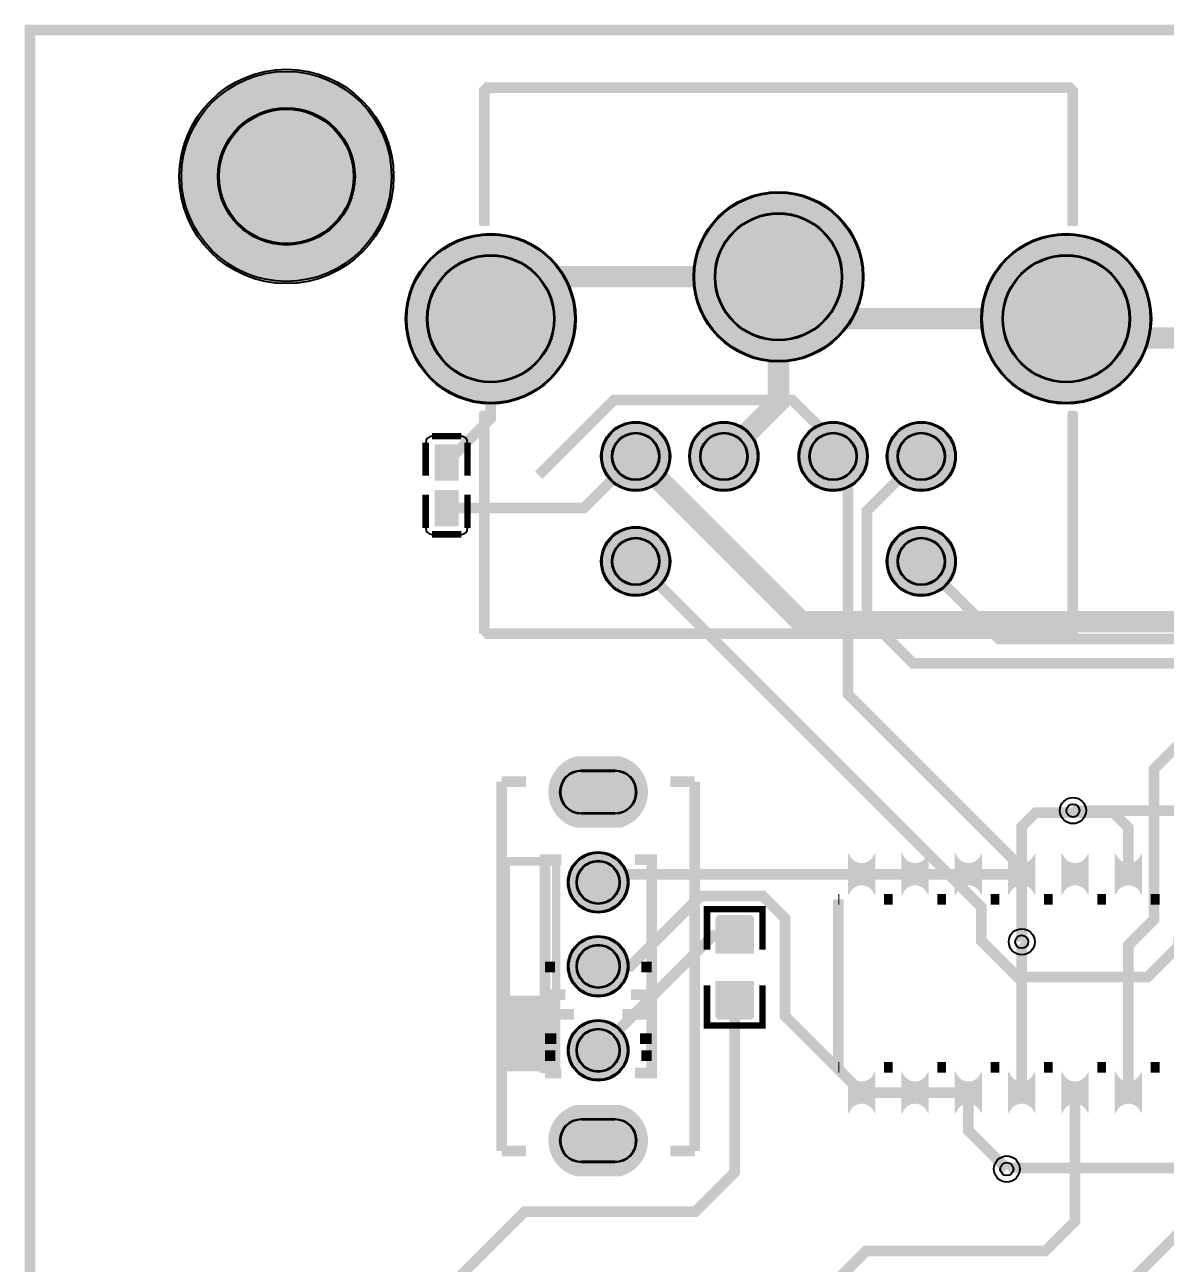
# Model space of a CAD drawing. Header units: millimetres. Extents: x 0 to 155, y 0 to 71.
# Drawn here: x -0.19 to 26.96, y 42 to 71.49 of the extents above; entities that cross this region are included whole.
import ezdxf

# ---------------------------------------------------------------- set-up
doc = ezdxf.new("R2010")
doc.units = ezdxf.units.MM
for name, color, linetype, true_color in [('BoardOutLine', 7, 'Continuous', 0xff00ff), ('BottomLayer', 7, 'Continuous', 0x0000ff), ('BottomSolderMaskLayer', 7, 'Continuous', 0xaa00ff), ('Document', 7, 'Continuous', 0xffffff), ('Hole', 7, 'Continuous', 0x222222), ('Multi-Layer', 7, 'Continuous', 0xc0c0c0), ('TopLayer', 7, 'Continuous', 0xff0000), ('TopPasteMaskLayer', 7, 'Continuous', 0x808080), ('TopSilkLayer', 7, 'Continuous', 0xffcc00), ('TopSolderMaskLayer', 7, 'Continuous', 0x800080)]:
    doc.layers.add(name, color=color, linetype=linetype, true_color=true_color)

msp = doc.modelspace()

# ---------------------------------------------------------------- hatches: boundary and pattern name
at = {"layer": 'BottomSolderMaskLayer'}
for points in [[(3.4908051816104257, 67.88046736093463, 1), (8.592405384810831, 67.88046736093463, 1)], [(15.728930657861554, 65.49133858267714, 1), (19.779730759461756, 65.49133858267714, 1)], [(8.878790957582112, 64.4931165862331, 1), (12.929591059182314, 64.4931165862331, 1)], [(22.579324358648762, 64.4931165862331, 1), (26.630124460248965, 64.4931165862331, 1)], [(13.528879857759772, 61.215240030480004, 1), (15.179679959359976, 61.215240030480004, 1)], [(15.628448056896229, 61.215240030480004, 1), (17.279248158496433, 61.215240030480004, 1)], [(18.22941325882665, 61.215240030480004, 1), (19.880213360426854, 61.215240030480004, 1)], [(20.32898145796288, 61.215240030480004, 1), (21.979781559563083, 61.215240030480004, 1)], [(13.528879857759772, 58.71511303022601, 1), (15.179679959359976, 58.71511303022601, 1)], [(20.32898145796288, 58.71511303022601, 1), (21.979781559563083, 58.71511303022601, 1)], [(12.944298898121588, 52.372212344424746, -0.7853981633974483), (12.944298898121588, 54.07401574803155), (13.979653349782893, 54.07401574803155, -0.7853981633974483), (13.979653349782893, 52.372212344424746)], [(12.73807467614946, 51.07299974599948, 1), (14.185877571755249, 51.07299974599948, 1)], [(12.73807467614946, 49.07299974599948, 1), (14.185877571755249, 49.07299974599948, 1)], [(12.73807467614946, 47.07299974599948, 1), (14.185877571755249, 47.07299974599948, 1)], [(12.944298898121588, 44.07198374396753, -0.7853981633974483), (12.944298898121588, 45.77378714757433), (13.979653349782893, 45.77378714757433, -0.7853981633974483), (13.979653349782893, 44.07198374396753)]]:
    msp.add_hatch(color=256, dxfattribs=at).paths.add_polyline_path(points)
at = {"layer": 'Document'}
for points in [[(24.85463550927102, 66.70312420624839), (24.85463550927102, 70.00312420624834), (24.75463550927111, 70.10312420624837), (10.754635509271111, 70.10312420624837), (10.654635509271202, 70.00312420624834), (10.654635509271202, 66.70312420624839), (10.85463550927102, 66.70312420624839), (10.85463550927102, 69.90312420624832), (24.654635509270975, 69.90312420624832), (24.654635509270975, 66.70312420624839)], [(10.85463550927102, 60.30312420624841), (10.85463550927102, 62.30312420624841), (10.654635509271202, 62.30312420624841), (10.654635509271202, 60.30312420624841)], [(24.85463550927102, 60.30312420624841), (24.85463550927102, 62.30312420624841), (24.654635509270975, 62.30312420624841), (24.654635509270975, 60.30312420624841)], [(10.654610109220357, 60.30312420624841), (10.654610109220357, 57.003124206248344), (10.754635509271111, 56.90312420624832), (24.75463550927111, 56.903149606299166), (24.85463550927102, 57.003124206248344), (24.85463550927102, 60.30312420624841), (24.65466090932182, 60.30312420624841), (24.654635509270975, 57.10309880619752), (10.85463550927102, 57.10312420624837), (10.85463550927102, 60.30312420624841)], [(11.162026924053862, 46.57289814579633), (12.562026924053953, 46.57289814579633), (12.562026924053953, 51.572898145796216), (12.562026924053953, 51.67289814579624), (12.462026924053816, 51.67289814579624), (11.162026924053862, 51.67289814579624), (11.162026924053862, 51.472898145796194), (12.362026924053907, 51.472898145796194), (12.362026924053907, 48.372898145796285), (11.162026924053862, 48.372898145796285)], [(11.362026924053907, 48.372898145796285), (11.162026924053862, 48.372898145796285), (11.162026924053862, 51.472898145796194), (11.362026924053907, 51.472898145796194)]]:
    msp.add_hatch(color=256, dxfattribs=at).paths.add_polyline_path(points)
at = {"layer": 'Multi-Layer'}
for points in [[(15.754330708661655, 65.49133858267714, 1), (19.754330708661655, 65.49133858267714, 1)], [(8.904191008382213, 64.4931165862331, 1), (12.904191008382213, 64.4931165862331, 1)], [(22.604724409448863, 64.4931165862331, 1), (26.604724409448863, 64.4931165862331, 1)], [(13.554279908559874, 61.215240030480004, 1), (15.154279908559875, 61.215240030480004, 1)], [(15.65384810769633, 61.215240030480004, 1), (17.25384810769633, 61.215240030480004, 1)], [(18.25481330962675, 61.215240030480004, 1), (19.854813309626753, 61.215240030480004, 1)], [(20.35438150876298, 61.215240030480004, 1), (21.95438150876298, 61.215240030480004, 1)], [(13.554279908559874, 58.71511303022601, 1), (15.154279908559875, 58.71511303022601, 1)], [(20.35438150876298, 58.71511303022601, 1), (21.95438150876298, 58.71511303022601, 1)], [(12.953975107950328, 52.39761239522485, -0.7853981633974483), (12.953975107950328, 54.04861569723145), (13.96997713995438, 54.04861569723145, -0.7853981633974483), (13.96997713995438, 52.39761239522485)], [(12.76347472694956, 51.07299974599948, 1), (14.160477520955148, 51.07299974599948, 1)], [(12.76347472694956, 49.07299974599948, 1), (14.160477520955148, 49.07299974599948, 1)], [(12.76347472694956, 47.07299974599948, 1), (14.160477520955148, 47.07299974599948, 1)], [(12.953975107950328, 44.09738379476763, -0.7853981633974483), (12.953975107950328, 45.74838709677423), (13.96997713995438, 45.74838709677423, -0.7853981633974483), (13.96997713995438, 44.09738379476763)]]:
    msp.add_hatch(color=256, dxfattribs=at).paths.add_polyline_path(points)
at = {"layer": 'TopLayer'}
for points in [[(9.584150368300925, 60.67716535433067), (10.12415544831083, 60.67716535433067), (10.12415544831083, 61.467259334518644), (9.584150368300925, 61.467259334518644)], [(9.584150368300925, 60.37713995427987), (10.12415544831083, 60.37713995427987), (10.12415544831083, 59.58704597409189), (9.584150368300925, 59.58704597409189)], [(20.03578867157744, 51.76654813309631, -0.7853981633974483), (19.435788671577438, 51.76654813309631), (19.435788671577438, 50.76654813309631, -0.7853981633974483), (20.03578867157744, 50.76654813309631)], [(21.30579121158239, 51.76654813309631, -0.7853981633974483), (20.70579121158239, 51.76654813309631), (20.70579121158239, 50.76654813309631, -0.7853981633974483), (21.30579121158239, 50.76654813309631)], [(22.57579375158757, 51.76654813309631, -0.7853981633974483), (21.97579375158757, 51.76654813309631), (21.97579375158757, 50.76654813309631, -0.7853981633974483), (22.57579375158757, 50.76654813309631)], [(23.845796291592524, 51.76654813309631, -0.7853981633974483), (23.245796291592523, 51.76654813309631), (23.245796291592523, 50.76654813309631, -0.7853981633974483), (23.845796291592524, 50.76654813309631)], [(25.115798831597704, 51.76654813309631, -0.7853981633974483), (24.515798831597703, 51.76654813309631), (24.515798831597703, 50.76654813309631, -0.7853981633974483), (25.115798831597704, 50.76654813309631)], [(26.385801371602657, 51.76654813309631, -0.7853981633974483), (25.785801371602656, 51.76654813309631), (25.785801371602656, 50.76654813309631, -0.7853981633974483), (26.385801371602657, 50.76654813309631)], [(17.145237490474983, 49.39751079502162), (16.281229362458816, 49.39751079502162), (16.281229362458816, 50.203987807975636), (17.145237490474983, 50.203987807975636)], [(17.145237490474983, 48.69748539497084), (16.281229362458816, 48.69748539497084), (16.281229362458816, 47.89100838201671), (17.145237490474983, 47.89100838201671)], [(20.03578867157744, 46.56639573279142, -0.7853981633974483), (19.435788671577438, 46.56639573279142), (19.435788671577438, 45.566395732791534, -0.7853981633974483), (20.03578867157744, 45.566395732791534)], [(21.30579121158239, 46.56639573279142, -0.7853981633974483), (20.70579121158239, 46.56639573279142), (20.70579121158239, 45.566395732791534, -0.7853981633974483), (21.30579121158239, 45.566395732791534)], [(22.57579375158757, 46.56639573279142, -0.7853981633974483), (21.97579375158757, 46.56639573279142), (21.97579375158757, 45.566395732791534, -0.7853981633974483), (22.57579375158757, 45.566395732791534)], [(23.845796291592524, 46.56639573279142, -0.7853981633974483), (23.245796291592523, 46.56639573279142), (23.245796291592523, 45.566395732791534, -0.7853981633974483), (23.845796291592524, 45.566395732791534)], [(25.115798831597704, 46.56639573279142, -0.7853981633974483), (24.515798831597703, 46.56639573279142), (24.515798831597703, 45.566395732791534, -0.7853981633974483), (25.115798831597704, 45.566395732791534)], [(26.385801371602657, 46.56639573279142, -0.7853981633974483), (25.785801371602656, 46.56639573279142), (25.785801371602656, 45.566395732791534, -0.7853981633974483), (26.385801371602657, 45.566395732791534)]]:
    msp.add_hatch(color=256, dxfattribs=at).paths.add_polyline_path(points)
at = {"layer": 'TopPasteMaskLayer'}
for points in [[(10.079171958343977, 60.7071882143764), (9.629159258318623, 60.7071882143764), (9.579171958343977, 60.77716535433069), (9.579171958343977, 61.25717551435105), (9.629159258318623, 61.307188214376424), (10.079171958343977, 61.307188214376424), (10.129159258318623, 61.25717551435105), (10.129159258318623, 60.77716535433069)], [(10.079171958343977, 59.7471678943358), (9.629159258318623, 59.7471678943358), (9.579171958343977, 59.79718059436118), (9.579171958343977, 60.27716535433069), (9.629159258318623, 60.347167894335826), (10.079171958343977, 60.347167894335826), (10.129159258318623, 60.27716535433069), (10.129159258318623, 59.79718059436118)], [(20.03578867157744, 51.76654813309631, -0.7853981633974483), (19.435788671577438, 51.76654813309631), (19.435788671577438, 50.76654813309631, -0.7853981633974483), (20.03578867157744, 50.76654813309631)], [(21.30579121158239, 51.76654813309631, -0.7853981633974483), (20.70579121158239, 51.76654813309631), (20.70579121158239, 50.76654813309631, -0.7853981633974483), (21.30579121158239, 50.76654813309631)], [(22.57579375158757, 51.76654813309631, -0.7853981633974483), (21.97579375158757, 51.76654813309631), (21.97579375158757, 50.76654813309631, -0.7853981633974483), (22.57579375158757, 50.76654813309631)], [(23.845796291592524, 51.76654813309631, -0.7853981633974483), (23.245796291592523, 51.76654813309631), (23.245796291592523, 50.76654813309631, -0.7853981633974483), (23.845796291592524, 50.76654813309631)], [(25.115798831597704, 51.76654813309631, -0.7853981633974483), (24.515798831597703, 51.76654813309631), (24.515798831597703, 50.76654813309631, -0.7853981633974483), (25.115798831597704, 50.76654813309631)], [(26.385801371602657, 51.76654813309631, -0.7853981633974483), (25.785801371602656, 51.76654813309631), (25.785801371602656, 50.76654813309631, -0.7853981633974483), (26.385801371602657, 50.76654813309631)], [(16.263246126492277, 50.24251968503927), (16.263246126492277, 49.44251968503943), (16.313258826517767, 49.39250698501405), (16.54122428244864, 49.39250698501405), (16.54122428244864, 49.76250952501903), (16.871221742443595, 49.76250952501903), (16.871221742443595, 49.39250698501405), (17.113258826517722, 49.39250698501405), (17.163246126492368, 49.44251968503943), (17.163246126492368, 50.24251968503927), (17.113258826517722, 50.292506985013915), (16.313258826517767, 50.292506985013915)], [(17.163220726441523, 47.85247650495296), (17.163220726441523, 48.65247650495303), (17.113208026416032, 48.702489204978406), (16.88524257048516, 48.702489204978406), (16.88524257048516, 48.33248666497332), (16.555245110490432, 48.33248666497332), (16.555245110490432, 48.702489204978406), (16.313208026416078, 48.702489204978406), (16.263220726441432, 48.65247650495303), (16.263220726441432, 47.85247650495296), (16.313208026416078, 47.80248920497843), (17.113208026416032, 47.80248920497843)], [(20.03578867157744, 46.56639573279142, -0.7853981633974483), (19.435788671577438, 46.56639573279142), (19.435788671577438, 45.566395732791534, -0.7853981633974483), (20.03578867157744, 45.566395732791534)], [(21.30579121158239, 46.56639573279142, -0.7853981633974483), (20.70579121158239, 46.56639573279142), (20.70579121158239, 45.566395732791534, -0.7853981633974483), (21.30579121158239, 45.566395732791534)], [(22.57579375158757, 46.56639573279142, -0.7853981633974483), (21.97579375158757, 46.56639573279142), (21.97579375158757, 45.566395732791534, -0.7853981633974483), (22.57579375158757, 45.566395732791534)], [(23.845796291592524, 46.56639573279142, -0.7853981633974483), (23.245796291592523, 46.56639573279142), (23.245796291592523, 45.566395732791534, -0.7853981633974483), (23.845796291592524, 45.566395732791534)], [(25.115798831597704, 46.56639573279142, -0.7853981633974483), (24.515798831597703, 46.56639573279142), (24.515798831597703, 45.566395732791534, -0.7853981633974483), (25.115798831597704, 45.566395732791534)], [(26.385801371602657, 46.56639573279142, -0.7853981633974483), (25.785801371602656, 46.56639573279142), (25.785801371602656, 45.566395732791534, -0.7853981633974483), (26.385801371602657, 45.566395732791534)]]:
    msp.add_hatch(color=256, dxfattribs=at).paths.add_polyline_path(points)
at = {"layer": 'TopSolderMaskLayer'}
for points in [[(3.4908051816104257, 67.88046736093463, 1), (8.592405384810831, 67.88046736093463, 1)], [(15.728930657861554, 65.49133858267714, 1), (19.779730759461756, 65.49133858267714, 1)], [(8.878790957582112, 64.4931165862331, 1), (12.929591059182314, 64.4931165862331, 1)], [(22.579324358648762, 64.4931165862331, 1), (26.630124460248965, 64.4931165862331, 1)], [(13.528879857759772, 61.215240030480004, 1), (15.179679959359976, 61.215240030480004, 1)], [(15.628448056896229, 61.215240030480004, 1), (17.279248158496433, 61.215240030480004, 1)], [(18.22941325882665, 61.215240030480004, 1), (19.880213360426854, 61.215240030480004, 1)], [(20.32898145796288, 61.215240030480004, 1), (21.979781559563083, 61.215240030480004, 1)], [(9.566790210131558, 60.63999956033774), (10.141515606480198, 60.63999956033774), (10.141515606480198, 61.50442034957439), (9.566790210131558, 61.50442034957439)], [(9.566790210131558, 60.414305748272795), (10.141515606480198, 60.414305748272795), (10.141515606480198, 59.54988495903615), (9.566790210131558, 59.54988495903615)], [(13.528879857759772, 58.71511303022601, 1), (15.179679959359976, 58.71511303022601, 1)], [(20.32898145796288, 58.71511303022601, 1), (21.979781559563083, 58.71511303022601, 1)], [(12.944298898121588, 52.372212344424746, -0.7853981633974483), (12.944298898121588, 54.07401574803155), (13.979653349782893, 54.07401574803155, -0.7853981633974483), (13.979653349782893, 52.372212344424746)], [(12.73807467614946, 51.07299974599948, 1), (14.185877571755249, 51.07299974599948, 1)], [(20.06118872237754, 51.782423164846364, -0.7853981633974483), (19.410388620777336, 51.782423164846364), (19.410388620777336, 50.75067310134625, -0.7853981633974483), (20.06118872237754, 50.75067310134625)], [(21.331191262382493, 51.782423164846364, -0.7853981633974483), (20.68039116078229, 51.782423164846364), (20.68039116078229, 50.75067310134625, -0.7853981633974483), (21.331191262382493, 50.75067310134625)], [(22.601193802387673, 51.782423164846364, -0.7853981633974483), (21.95039370078747, 51.782423164846364), (21.95039370078747, 50.75067310134625, -0.7853981633974483), (22.601193802387673, 50.75067310134625)], [(23.871196342392626, 51.782423164846364, -0.7853981633974483), (23.22039624079242, 51.782423164846364), (23.22039624079242, 50.75067310134625, -0.7853981633974483), (23.871196342392626, 50.75067310134625)], [(25.141198882397806, 51.782423164846364, -0.7853981633974483), (24.4903987807976, 51.782423164846364), (24.4903987807976, 50.75067310134625, -0.7853981633974483), (25.141198882397806, 50.75067310134625)], [(26.41120142240276, 51.782423164846364, -0.7853981633974483), (25.760401320802554, 51.782423164846364), (25.760401320802554, 50.75067310134625, -0.7853981633974483), (26.41120142240276, 50.75067310134625)], [(17.172452687735586, 49.37380428006395), (16.25402056500934, 49.37380428006395), (16.25402056500934, 50.227698803186854), (17.172452687735586, 50.227698803186854)], [(12.73807467614946, 49.07299974599948, 1), (14.185877571755249, 49.07299974599948, 1)], [(17.172452687735586, 48.721194896764246), (16.25402056500934, 48.721194896764246), (16.25402056500934, 47.867300373641115), (17.172452687735586, 47.867300373641115)], [(12.73807467614946, 47.07299974599948, 1), (14.185877571755249, 47.07299974599948, 1)], [(20.06118872237754, 46.58227076454159, -0.7853981633974483), (19.410388620777336, 46.58227076454159), (19.410388620777336, 45.55052070104148, -0.7853981633974483), (20.06118872237754, 45.55052070104148)], [(21.331191262382493, 46.58227076454159, -0.7853981633974483), (20.68039116078229, 46.58227076454159), (20.68039116078229, 45.55052070104148, -0.7853981633974483), (21.331191262382493, 45.55052070104148)], [(22.601193802387673, 46.58227076454159, -0.7853981633974483), (21.95039370078747, 46.58227076454159), (21.95039370078747, 45.55052070104148, -0.7853981633974483), (22.601193802387673, 45.55052070104148)], [(23.871196342392626, 46.58227076454159, -0.7853981633974483), (23.22039624079242, 46.58227076454159), (23.22039624079242, 45.55052070104148, -0.7853981633974483), (23.871196342392626, 45.55052070104148)], [(25.141198882397806, 46.58227076454159, -0.7853981633974483), (24.4903987807976, 46.58227076454159), (24.4903987807976, 45.55052070104148, -0.7853981633974483), (25.141198882397806, 45.55052070104148)], [(26.41120142240276, 46.58227076454159, -0.7853981633974483), (25.760401320802554, 46.58227076454159), (25.760401320802554, 45.55052070104148, -0.7853981633974483), (26.41120142240276, 45.55052070104148)], [(12.944298898121588, 44.07198374396753, -0.7853981633974483), (12.944298898121588, 45.77378714757433), (13.979653349782893, 45.77378714757433, -0.7853981633974483), (13.979653349782893, 44.07198374396753)]]:
    msp.add_hatch(color=256, dxfattribs=at).paths.add_polyline_path(points)

# ---------------------------------------------------------------- linework, layer by layer
at = {"layer": 'BoardOutLine', "const_width": 0.25400050800101603}
msp.add_lwpolyline([(106.13876047752115, 0), (-0.061239522478899744, 0), (-0.061239522478899744, 71.36499872999741), (106.13876047752115, 71.36499872999741), (106.13876047752115, 0)], close=True, dxfattribs=at)
at = {"layer": 'BottomLayer', "const_width": 0.25400050800101603}
for points in [[(12.048717297434678, 60.76591313182621), (13.841960883921729, 62.559156718313375), (18.083769367538707, 62.559156718313375), (19.05405130810277, 61.59141478282959), (19.05405130810277, 61.215494030988)], [(19.054787909575907, 61.215240030480004), (19.405664211328485, 60.86443992887985), (19.405664211328485, 55.54991109982211), (23.545796291592524, 51.40977901955796), (23.545796291592524, 49.657200914401756)], [(21.15438150876298, 61.215240030480004), (19.862839725679578, 59.92369824739649), (19.862839725679578, 57.37871475742952), (20.95504191008399, 56.28651257302511), (34.54406908813826, 56.28651257302511), (36.14427228854447, 54.68630937261878), (36.14427228854447, 47.82829565659131)], [(14.35430530861072, 58.71511303022601), (22.58067056134132, 50.48874777749552), (22.58067056134132, 49.68247396494792), (23.444246888493808, 48.8188976377952), (26.543103886207746, 48.8188976377952), (27.279603759207703, 49.555397510795046), (27.279603759207703, 49.75880111760216)], [(21.15438150876298, 58.71511303022601), (22.99878079756172, 56.870713741427494), (37.66827533655055, 56.870713741427494), (40.106680213360505, 54.43230886461777), (40.106680213360505, 52.832105664211326)], [(30.09906019812047, 51.20650241300473), (28.524257048514073, 52.781305562611124), (24.765049530099304, 52.781305562611124)], [(23.19024638049268, 44.246888493776964), (23.215646431292953, 44.27228854457712), (32.004064008128125, 44.27228854457712)]]:
    msp.add_lwpolyline(points, dxfattribs=at)
at = {"layer": 'BottomSolderMaskLayer'}
for points in [[(13.869646939293943, 53.7325331293886), (13.054408844055843, 53.7325331293886)], [(13.869646939293943, 52.71348551034097), (13.054408844055843, 52.71348551034097)], [(13.869646939293943, 45.43230452893127), (13.054408844055843, 45.43230452893127)], [(13.869646939293943, 44.41325690988364), (13.054408844055843, 44.41325690988364)]]:
    msp.add_lwpolyline(points, close=True, dxfattribs=at)
for centre, radius in [((6.041605283210629, 67.88046736093463), 2.550800101600203), ((6.040640081280344, 67.88036576073148), 1.63251206502413), ((17.754330708661655, 65.49133858267714), 2.0254000508001018), ((17.754432308864807, 65.49123698247388), 1.5190500381000767), ((10.904191008382213, 64.4931165862331), 2.0254000508001018), ((24.604724409448863, 64.4931165862331), 2.0254000508001018), ((10.904419608839362, 64.49301498602995), 1.5190500381000767), ((24.604826009652243, 64.49301498602995), 1.5190500381000767), ((14.354279908559874, 61.215240030480004), 0.8254000508001016), ((16.45384810769633, 61.215240030480004), 0.8254000508001016), ((19.054813309626752, 61.215240030480004), 0.8254000508001016), ((21.15438150876298, 61.215240030480004), 0.8254000508001016), ((14.354432308864716, 61.21501143002274), 0.5674756381770828), ((16.453949707899483, 61.21501143002274), 0.5674756381770828), ((19.054914909829904, 61.21501143002274), 0.5674756381770828), ((21.15443230886467, 61.21501143002274), 0.5674756381770828), ((14.354279908559874, 58.71511303022601), 0.8254000508001016), ((14.354432308864716, 58.715011430022855), 0.5674756381770828), ((21.15438150876298, 58.71511303022601), 0.8254000508001016), ((21.15443230886467, 58.715011430022855), 0.5674756381770828), ((13.461976123952354, 51.07299974599948), 0.7239014478028958), ((13.462026924053816, 51.07289814579633), 0.5181818181818182), ((13.461976123952354, 49.07299974599948), 0.7239014478028958), ((13.462026924053816, 49.072898145796216), 0.5181818181818182), ((13.461976123952354, 47.07299974599948), 0.7239014478028958), ((13.462026924053816, 47.072898145796216), 0.5181818181818182)]:
    msp.add_circle(centre, radius, dxfattribs=at)
for centre, start, end in [((13.054408844055843, 53.22300931986479), 90, 270), ((13.869646939293943, 53.22300931986479), 270, 90), ((13.054408844055843, 44.922780719407456), 90, 270), ((13.869646939293943, 44.922780719407456), 270, 90)]:
    msp.add_arc(centre, 0.5095238095238095, start, end, dxfattribs=at)
at = {"layer": 'Hole'}
for centre in [(24.764998729997615, 52.781407162814276), (23.545796291592524, 49.657200914401756), (23.19019558039122, 44.24699009398023)]:
    msp.add_circle(centre, 0.15499110998222, dxfattribs=at)
at = {"layer": 'Multi-Layer'}
for points in [[(13.862026924053907, 53.72301244602488), (13.062026924053953, 53.72301244602488)], [(13.862026924053907, 52.72301244602488), (13.062026924053953, 52.72301244602488)], [(13.862026924053907, 45.422783845567665), (13.062026924053953, 45.422783845567665)], [(13.862026924053907, 44.422783845567665), (13.062026924053953, 44.422783845567665)]]:
    msp.add_lwpolyline(points, close=True, dxfattribs=at)
for centre, radius in [((6.041605283210629, 67.88046736093463), 2.5), ((6.040640081280344, 67.88036576073148), 1.6), ((17.754330708661655, 65.49133858267714), 2), ((17.754432308864807, 65.49123698247388), 1.5000000000000002), ((10.904191008382213, 64.4931165862331), 2), ((24.604724409448863, 64.4931165862331), 2), ((10.904419608839362, 64.49301498602995), 1.5000000000000002), ((24.604826009652243, 64.49301498602995), 1.5000000000000002), ((14.354279908559874, 61.215240030480004), 0.8), ((16.45384810769633, 61.215240030480004), 0.8), ((19.054813309626752, 61.215240030480004), 0.8), ((21.15438150876298, 61.215240030480004), 0.8), ((14.354432308864716, 61.21501143002274), 0.5500127000254001), ((16.453949707899483, 61.21501143002274), 0.5500127000254001), ((19.054914909829904, 61.21501143002274), 0.5500127000254001), ((21.15443230886467, 61.21501143002274), 0.5500127000254001), ((14.354279908559874, 58.71511303022601), 0.8), ((21.15438150876298, 58.71511303022601), 0.8), ((14.354432308864716, 58.715011430022855), 0.5500127000254001), ((21.15443230886467, 58.715011430022855), 0.5500127000254001), ((24.764998729997615, 52.781407162814276), 0.31000762001524007), ((13.461976123952354, 51.07299974599948), 0.6985013970027941), ((13.462026924053816, 51.07289814579633), 0.5), ((23.545796291592524, 49.657200914401756), 0.31000762001524007), ((13.461976123952354, 49.07299974599948), 0.6985013970027941), ((13.462026924053816, 49.072898145796216), 0.5), ((13.461976123952354, 47.07299974599948), 0.6985013970027941), ((13.462026924053816, 47.072898145796216), 0.5), ((23.19019558039122, 44.24699009398023), 0.31000762001524007)]:
    msp.add_circle(centre, radius, dxfattribs=at)
for centre, start, end in [((13.062026924053953, 53.22301244602488), 90, 270), ((13.862026924053907, 53.22301244602488), 270, 90), ((13.062026924053953, 44.922783845567665), 90, 270), ((13.862026924053907, 44.922783845567665), 270, 90)]:
    msp.add_arc(centre, 0.5, start, end, dxfattribs=at)
at = {"layer": 'TopLayer'}
for points, const_width in [([(44.01722123444256, 66.01610363220732), (35.279603759207475, 57.275946151892185), (18.292049784099845, 57.275946151892185), (14.355041910083855, 61.215494030988)], 0.5080010160020321), ([(24.604724409448863, 64.4931165862331), (25.064312928625895, 64.03352806705607), (35.73787147574308, 64.03352806705607), (35.73787147574308, 64.21122682245357), (37.540208280416664, 66.01356362712716)], 0.5080010160020321), ([(10.904292608585365, 64.49301498602995), (11.902514605029182, 65.49123698247388), (17.754432308864807, 65.49123698247388)], 0.5080010160020321), ([(16.453949707899483, 61.21513843027685), (17.754432308864807, 62.51562103124195), (17.754432308864807, 65.49123698247388)], 0.5080010160020321), ([(17.754432308864807, 65.49123698247388), (18.75265430530885, 64.49301498602995), (24.604826009652243, 64.49301498602995)], 0.5080010160020321), ([(9.855270510541004, 61.07330454660905), (10.904191008382213, 62.12222504445015), (10.904191008382213, 64.4931165862331)], 0.25400050800101603), ([(9.855270510541004, 59.983388366776694), (13.122428244856565, 59.983388366776694), (14.354279908559874, 61.215240030480004)], 0.25400050800101603), ([(70.91587503175015, 50.649072898145846), (70.86507493014983, 50.697332994666), (47.14142748285508, 50.697332994666), (43.001219202438506, 54.83754127508246), (27.761188722377483, 54.83754127508246), (26.69438658877334, 53.770739141478316), (26.69438658877334, 50.18933197866397), (26.08478536957068, 49.57973075946154), (26.08478536957068, 46.06690373380752)], 0.25400050800101603), ([(23.54478028956055, 51.2662941325882), (23.54478028956055, 52.39913639827273), (23.874980949962037, 52.729337058674105), (25.729184658369377, 52.729337058674105), (26.08478536957068, 52.373736347472686), (26.08478536957068, 51.2662941325882)], 0.25400050800101603), ([(13.462026924053816, 51.07289814579633), (13.655702311404639, 51.26657353314704), (19.735839471679128, 51.26657353314704)], 0.25400050800101603), ([(19.735839471679128, 51.26657353314704), (21.00584201168408, 51.26657353314704)], 0.25400050800101603), ([(21.00584201168408, 51.26657353314704), (22.27584455168926, 51.26657353314704)], 0.25400050800101603), ([(22.27584455168926, 51.26657353314704), (23.545847091694213, 51.26657353314704)], 0.25400050800101603), ([(24.942849885699843, 40.38608077216156), (27.965455930911958, 43.40868681737368), (27.965455930911958, 48.51409702819399), (28.625857251714706, 49.17449834899662), (28.625857251714706, 51.26657353314704)], 0.25400050800101603), ([(19.735839471679128, 46.066421132842265), (17.907035814071833, 47.89522479044956), (17.907035814071833, 50.21590043180083), (17.373634747269534, 50.74930149860302), (15.900431800863771, 50.74930149860302), (14.22402844805697, 49.072898145796216), (13.462026924053816, 49.072898145796216)], 0.25400050800101603), ([(13.462026924053816, 47.072898145796216), (16.189992379984915, 49.80086360172709), (16.713233426467013, 49.80086360172709)], 0.25400050800101603), ([(23.545796291592524, 49.657200914401756), (23.54582169164337, 49.657175514351025), (23.54582169164337, 46.06644653289311)], 0.25400050800101603), ([(20.66695453390912, 40.43698247396492), (19.727051054102276, 39.49707899415796), (10.515646431292907, 39.49707899415796), (10.160020320040758, 39.85265430530853), (10.160020320040758, 41.68145796291594), (11.709423418846882, 43.2308864617728), (15.773431546863321, 43.2308864617728), (16.713233426467013, 44.17066294132587), (16.713233426467013, 48.29415798831599)], 0.25400050800101603), ([(19.100838201676424, 41.55448310896611), (19.837439674879306, 42.291084582169105), (24.104648209296556, 42.291084582169105), (24.815849631699393, 43.002286004572056), (24.815849631699393, 46.066421132842265)], 0.25400050800101603), ([(19.735839471679128, 46.066421132842265), (21.00584201168408, 46.066421132842265)], 0.25400050800101603), ([(21.00584201168408, 46.066421132842265), (22.27584455168926, 46.066421132842265)], 0.25400050800101603), ([(22.27584455168926, 46.066421132842265), (22.27584455168926, 45.16129032258061), (23.19024638049268, 44.246888493776964)], 0.25400050800101603)]:
    msp.add_lwpolyline(points, dxfattribs=dict(at, const_width=const_width))
at = {"layer": 'TopSilkLayer'}
for points, const_width in [([(10.75443230886458, 66.7191008382016), (10.75443230886458, 69.99212598425197)], 0.25400050800101603), ([(10.75443230886458, 69.99212598425197), (24.754432308864807, 69.99212598425197)], 0.25400050800101603), ([(24.754432308864807, 69.99212598425197), (24.754432308864807, 66.71912623825244)], 0.25400050800101603), ([(10.75443230886458, 56.99212598425197), (10.75443230886458, 62.2669291338583)], 0.25400050800101603), ([(24.754432308864807, 62.26690373380745), (24.754432308864807, 56.99212598425197)], 0.25400050800101603), ([(9.507950215900564, 61.69585979171961), (10.200355600711191, 61.69585979171961)], 0.15240030480060962), ([(9.355549911099843, 60.75336550673103), (9.355549911099843, 61.543459486919005)], 0.15240030480060962), ([(10.352755905511913, 61.543459486919005), (10.352755905511913, 60.75336550673103)], 0.15240030480060962), ([(9.355549911099843, 60.30093980187951), (9.355549911099843, 59.51084582169153)], 0.15240030480060962), ([(10.352755905511913, 59.51084582169153), (10.352755905511913, 60.30093980187951)], 0.15240030480060962), ([(9.507950215900564, 59.35844551689104), (10.200355600711191, 59.35844551689104)], 0.15240030480060962), ([(24.754432308864807, 56.99212598425197), (10.75443230886458, 56.99212598425197)], 0.25400050800101603), ([(11.162001524003244, 53.47289814579631), (11.162026924053862, 44.67289814579624)], 0.25400050800101603), ([(11.162001524003244, 53.47289814579631), (11.747269494539069, 53.47289814579631)], 0.25400050800101603), ([(15.176784353568792, 53.47289814579631), (15.762052324104843, 53.47289814579631)], 0.25400050800101603), ([(15.762052324104843, 53.47289814579631), (15.762026924053998, 44.67289814579624)], 0.25400050800101603), ([(12.192024384048864, 46.532893065786084), (12.192024384048864, 51.61290322580635), (12.584048768097546, 51.61290322580635)], 0.25400050800101603), ([(14.340005080010087, 51.61290322580635), (14.732029464058996, 51.61290322580635), (14.732029464058996, 46.532893065786084), (14.340005080010087, 46.532893065786084)], 0.25400050800101603), ([(19.180746761493538, 50.66652273304544), (19.180746761493538, 46.66652273304544)], 0.25400050800101603), ([(19.204699009397928, 50.66652273304544), (19.180746761493538, 50.66652273304544)], 0.25400050800101603), ([(20.474701549403107, 50.66652273304544), (20.266979933959874, 50.66652273304544)], 0.25400050800101603), ([(21.74470408940806, 50.66652273304544), (21.536982473965054, 50.66652273304544)], 0.25400050800101603), ([(23.01470662941324, 50.66652273304544), (22.806985013970007, 50.66652273304544)], 0.25400050800101603), ([(24.284709169418193, 50.66652273304544), (24.076987553975187, 50.66652273304544)], 0.25400050800101603), ([(25.554711709423373, 50.66652273304544), (25.34699009398014, 50.66652273304544)], 0.25400050800101603), ([(26.824714249428553, 50.66652273304544), (26.61699263398532, 50.66652273304544)], 0.25400050800101603), ([(17.373837947675838, 49.473710947421864), (17.373837947675838, 50.43258826517649), (16.052628905257734, 50.43258826517649), (16.052628905257734, 49.473710947421864)], 0.15240030480060962), ([(12.192024384048864, 49.05341630683267), (12.43106426212853, 49.05341630683267)], 0.25400050800101603), ([(14.492989585979103, 49.05341630683267), (14.732029464058996, 49.05341630683267)], 0.25400050800101603), ([(17.373837947675838, 48.62128524257048), (17.373837947675838, 47.66240792481585), (16.052628905257734, 47.66240792481585), (16.052628905257734, 48.62128524257048)], 0.15240030480060962), ([(12.192024384048864, 48.4002794005587), (12.68128016256037, 48.4002794005587)], 0.25400050800101603), ([(14.24277368554749, 48.4002794005587), (14.732029464058996, 48.4002794005587)], 0.25400050800101603), ([(12.192024384048864, 47.928549657099325), (12.888646177292458, 47.928549657099325)], 0.25400050800101603), ([(14.035407670815403, 47.928549657099325), (14.732029464058996, 47.928549657099325)], 0.25400050800101603), ([(12.192024384048864, 47.34798069596138), (12.46835153670304, 47.34798069596138)], 0.25400050800101603), ([(14.455702311404593, 47.34798069596138), (14.732029464058996, 47.34798069596138)], 0.25400050800101603), ([(12.192024384048864, 46.94884429768854), (12.438404876809955, 46.94884429768854)], 0.25400050800101603), ([(14.485648971298133, 46.94884429768854), (14.732029464058996, 46.94884429768854)], 0.25400050800101603), ([(12.584048768097546, 46.532893065786084), (12.192024384048864, 46.532893065786084)], 0.25400050800101603), ([(19.204699009397928, 46.66652273304544), (19.180746761493538, 46.66652273304544)], 0.25400050800101603), ([(20.474701549403107, 46.66652273304544), (20.266979933959874, 46.66652273304544)], 0.25400050800101603), ([(21.74470408940806, 46.66652273304544), (21.536982473965054, 46.66652273304544)], 0.25400050800101603), ([(23.01470662941324, 46.66652273304544), (22.806985013970007, 46.66652273304544)], 0.25400050800101603), ([(24.284709169418193, 46.66652273304544), (24.076987553975187, 46.66652273304544)], 0.25400050800101603), ([(25.554711709423373, 46.66652273304544), (25.34699009398014, 46.66652273304544)], 0.25400050800101603), ([(26.824714249428553, 46.66652273304544), (26.61699263398532, 46.66652273304544)], 0.25400050800101603), ([(11.162026924053862, 44.67289814579624), (11.747269494539069, 44.67289814579624)], 0.25400050800101603), ([(15.176784353568792, 44.67289814579624), (15.762026924053998, 44.67289814579624)], 0.25400050800101603)]:
    msp.add_lwpolyline(points, dxfattribs=dict(at, const_width=const_width))
msp.add_circle((6.041605283210629, 67.88046736093463), 2.500127000254001, dxfattribs=at)
for centre, start, end in [((9.507950215900564, 61.54345948691889), 90, 180), ((10.200355600711191, 61.54345948691889), 0, 90), ((9.507950215900564, 59.510845821691646), 180, 270), ((10.200355600711191, 59.510845821691646), 270, 359.9999999999913)]:
    msp.add_arc(centre, 0.15240030480060962, start, end, dxfattribs=at)
at = {"layer": 'TopSolderMaskLayer'}
for points in [[(13.869646939293943, 53.7325331293886), (13.054408844055843, 53.7325331293886)], [(13.869646939293943, 52.71348551034097), (13.054408844055843, 52.71348551034097)], [(13.869646939293943, 45.43230452893127), (13.054408844055843, 45.43230452893127)], [(13.869646939293943, 44.41325690988364), (13.054408844055843, 44.41325690988364)]]:
    msp.add_lwpolyline(points, close=True, dxfattribs=at)
for centre, radius in [((6.041605283210629, 67.88046736093463), 2.550800101600203), ((6.040640081280344, 67.88036576073148), 1.63251206502413), ((17.754330708661655, 65.49133858267714), 2.0254000508001018), ((17.754432308864807, 65.49123698247388), 1.5190500381000767), ((10.904191008382213, 64.4931165862331), 2.0254000508001018), ((24.604724409448863, 64.4931165862331), 2.0254000508001018), ((10.904419608839362, 64.49301498602995), 1.5190500381000767), ((24.604826009652243, 64.49301498602995), 1.5190500381000767), ((14.354279908559874, 61.215240030480004), 0.8254000508001016), ((16.45384810769633, 61.215240030480004), 0.8254000508001016), ((19.054813309626752, 61.215240030480004), 0.8254000508001016), ((21.15438150876298, 61.215240030480004), 0.8254000508001016), ((14.354432308864716, 61.21501143002274), 0.5674756381770828), ((16.453949707899483, 61.21501143002274), 0.5674756381770828), ((19.054914909829904, 61.21501143002274), 0.5674756381770828), ((21.15443230886467, 61.21501143002274), 0.5674756381770828), ((14.354279908559874, 58.71511303022601), 0.8254000508001016), ((14.354432308864716, 58.715011430022855), 0.5674756381770828), ((21.15438150876298, 58.71511303022601), 0.8254000508001016), ((21.15443230886467, 58.715011430022855), 0.5674756381770828), ((13.461976123952354, 51.07299974599948), 0.7239014478028958), ((13.462026924053816, 51.07289814579633), 0.5181818181818182), ((13.461976123952354, 49.07299974599948), 0.7239014478028958), ((13.462026924053816, 49.072898145796216), 0.5181818181818182), ((13.461976123952354, 47.07299974599948), 0.7239014478028958), ((13.462026924053816, 47.072898145796216), 0.5181818181818182)]:
    msp.add_circle(centre, radius, dxfattribs=at)
for centre, start, end in [((13.054408844055843, 53.22300931986479), 90, 270), ((13.869646939293943, 53.22300931986479), 270, 90), ((13.054408844055843, 44.922780719407456), 90, 270), ((13.869646939293943, 44.922780719407456), 270, 90)]:
    msp.add_arc(centre, 0.5095238095238095, start, end, dxfattribs=at)

doc.saveas('drawing.dxf')
